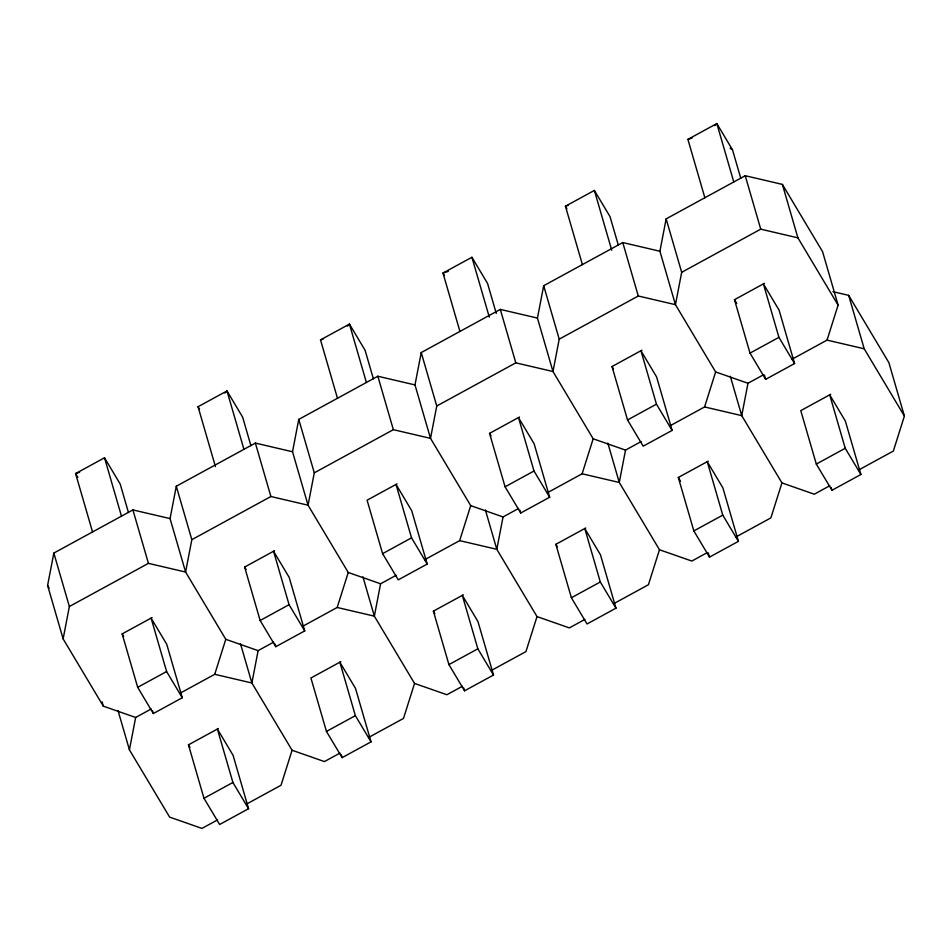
<?xml version="1.0" encoding="UTF-8"?>
<svg xmlns="http://www.w3.org/2000/svg" width="952" height="952" viewBox="0 0 952 952"><rect width="100%" height="100%" fill="white"/><g stroke="black" fill="none" stroke-linecap="round" stroke-linejoin="round"><path stroke-width="1.43" d="M151.213 708.978L135.66 717.463L103.316 706.158L63.129 638.887L47.6 585.444L53.836 553.076L132.911 509.915L170.063 518.602L185.592 572.045L225.791 639.316L258.123 650.632L273.676 642.136M63.129 638.887L69.365 606.519L53.836 553.076M170.063 518.602L176.298 486.234L255.374 443.085L292.526 451.76L308.055 505.203L348.253 572.473L380.586 583.79L396.139 575.294M217.508 819.934L201.955 828.418L169.623 817.102L129.424 749.831L135.66 717.463M176.298 486.234L191.828 539.677L185.592 572.045L148.429 563.358L69.365 606.519M292.526 451.76L298.761 419.392L377.837 376.242L414.989 384.917L430.518 438.36L470.716 505.631L503.049 516.948L518.602 508.451M258.123 650.632L251.887 682.989L292.085 750.259L324.418 761.576L339.971 753.091M298.761 419.392L314.291 472.835L308.055 505.203L270.892 496.516L191.828 539.677M414.989 384.917L421.224 352.561L500.3 309.4L537.452 318.087L552.981 371.518L593.179 438.789L625.512 450.106L641.065 441.621M380.586 583.79L374.35 616.158L414.548 683.429L446.881 694.734L462.434 686.249M421.224 352.561L436.754 405.992L430.518 438.36L393.354 429.673L314.291 472.835M537.452 318.087L543.687 285.719L622.763 242.558L659.914 251.245L675.444 304.676L715.642 371.946L747.974 383.263L763.528 374.779M503.049 516.948L496.813 549.316L537.011 616.587L569.344 627.903L584.897 619.407M543.687 285.719L559.217 339.15L552.981 371.518L515.817 362.843L436.754 405.992M659.914 251.245L666.15 218.877L745.226 175.715L782.377 184.402L822.576 251.673L838.105 305.116L827.05 340.114L792.052 359.213M625.512 450.106L619.276 482.474L659.474 549.744L691.807 561.061L707.36 552.565M666.15 218.877L681.68 272.32L675.444 304.676L638.28 296.001L559.217 339.15M747.974 383.263L741.739 415.631L781.937 482.902L814.269 494.219L829.823 485.722M181.023 692.711L214.724 674.313L225.791 639.316M292.085 750.259L281.03 785.257L247.33 803.655M303.486 625.869L337.187 607.471L348.253 572.473M414.548 683.429L403.493 718.427L368.495 737.526M424.651 559.728L459.661 540.629L470.716 505.631M537.011 616.587L525.956 651.584L492.255 669.982M548.412 492.184L582.124 473.787L593.179 438.789M659.474 549.744L648.419 584.742L613.421 603.842M669.589 426.056L704.587 406.944L715.642 371.946M781.937 482.902L770.882 517.9L735.884 536.999M832.952 291.681L848.684 295.358L888.87 362.629L904.4 416.06L893.345 451.058L859.644 469.455M224.886 393.021L226.981 390.939L242.641 417.154L250.911 445.655M347.349 326.179L349.443 324.096L365.104 350.312L373.386 378.813M714.738 125.652L716.832 123.581L732.493 149.785L740.775 178.286M128.449 512.497L120.178 483.997L104.518 457.781L75.589 473.572L92.558 532.001M215.438 466.587L198.052 406.73L226.981 390.939L243.95 449.368M337.484 398.317L320.515 339.888L349.443 324.096L366.413 382.525M496.254 313.398L487.567 283.47L471.906 257.266L442.977 273.045L459.947 331.474M618.312 245.128L610.03 216.628L594.369 190.424L565.44 206.215L582.41 264.632M704.873 197.79L687.903 139.373L716.832 123.581L733.802 182.01M681.68 272.32L760.743 229.158L797.907 237.845L838.105 305.116M182.272 697.745L166.612 671.541L151.094 618.098L166.755 644.314L182.272 697.745L153.343 713.536L137.683 687.332L122.165 633.889L152.106 617.551M304.735 630.902L289.075 604.698L273.557 551.256L289.218 577.471L304.735 630.902L275.806 646.694L260.146 620.49L244.628 567.047L274.569 550.708M397.032 483.866L367.091 500.205L382.609 553.647L398.269 579.851L427.198 564.06L411.68 510.629L396.02 484.413L411.538 537.856L427.198 564.06M549.661 497.23L534.001 471.014L518.483 417.583L534.143 443.787L549.661 497.23L520.732 513.009L505.072 486.805L489.554 433.362L519.495 417.024M672.124 430.387L656.463 404.172L640.946 350.741L656.606 376.944L672.124 430.387L643.195 446.179L627.535 419.963L612.017 366.532L641.957 350.181M794.587 363.545L778.926 337.341L763.409 283.898L779.069 310.102L794.587 363.545L765.67 379.336L750.009 353.121L734.48 299.69L764.42 283.339M137.683 687.332L166.612 671.541M260.146 620.49L289.075 604.698M382.609 553.647L411.538 537.856M505.072 486.805L534.001 471.014M627.535 419.963L656.463 404.172M750.009 353.121L778.926 337.341M248.567 808.7L232.907 782.484L217.389 729.053L233.05 755.257L248.567 808.7L219.65 824.491L203.978 798.276L188.46 744.845L218.401 728.494M340.864 661.652L310.923 678.002L326.453 731.433L342.113 757.649L371.042 741.858L355.512 688.415L339.852 662.211L355.37 715.654L371.042 741.858M493.505 675.016L477.844 648.812L462.315 595.369L477.975 621.585L493.505 675.016L464.576 690.807L448.916 664.603L433.386 611.16L463.327 594.822M615.968 608.173L600.307 581.97L584.778 528.527L600.438 554.742L615.968 608.173L587.039 623.965L571.378 597.761L555.849 544.318L585.789 527.979M738.431 541.343L722.77 515.127L707.241 461.684L722.901 487.9L738.431 541.343L709.502 557.122L693.841 530.918L678.312 477.476L708.252 461.137M830.715 394.295L800.775 410.633L816.304 464.076L831.965 490.28L860.894 474.501L845.364 421.058L829.704 394.854L845.233 448.285L860.894 474.501M203.978 798.276L232.907 782.484M326.453 731.433L355.37 715.654M448.916 664.603L477.844 648.812M571.378 597.761L600.307 581.97M693.841 530.918L722.77 515.127M816.304 464.076L845.233 448.285M687.903 139.373L691.937 138.099M568.13 205.37L565.44 206.215L566.928 208.702M448.344 271.368L442.977 273.045L444.465 275.545M320.515 339.888L323.204 339.043M79.611 472.311L75.589 473.572L77.826 477.321M827.05 340.114L864.202 348.789L904.4 416.06M704.587 406.944L741.739 415.631L730.303 376.254M582.124 473.787L619.276 482.474L607.84 443.096M459.661 540.629L496.813 549.316L485.377 509.939M337.187 607.471L374.35 616.158L362.914 576.781M214.724 674.313L251.887 682.989L240.451 643.623M730.089 148.25L732.493 149.785M734.48 299.69L736.717 303.426M612.017 366.532L613.504 369.019M678.312 477.476L680.549 481.224M489.554 433.362L491.042 435.861M555.849 544.318L557.337 546.817M433.386 611.16L434.874 613.659M198.052 406.73L199.539 409.229M244.628 567.047L246.116 569.546M122.165 633.889L123.653 636.388M188.46 744.845L189.948 747.332M47.6 585.444L49.111 587.979M848.684 295.358L864.202 348.789M782.377 184.402L797.907 237.845M745.226 175.715L760.743 229.158M831.144 487.472L831.965 490.28M764.444 375.112L765.67 379.336M622.763 242.558L638.28 296.001M708.276 552.91L709.502 557.122M594.369 190.424L611.755 250.269M500.3 309.4L515.817 362.843M471.906 257.266L489.292 317.111M519.923 510.201L520.732 513.009M377.837 376.242L393.354 429.673M463.755 687.998L464.576 690.807M255.374 443.085L270.892 496.516M341.292 754.829L342.113 757.649M274.997 643.885L275.806 646.694M132.911 509.915L148.429 563.358M104.518 457.781L121.487 516.21M152.534 710.727L153.343 713.536M117.989 710.454L129.424 749.831M102.09 701.933L103.316 706.158"/></g></svg>
